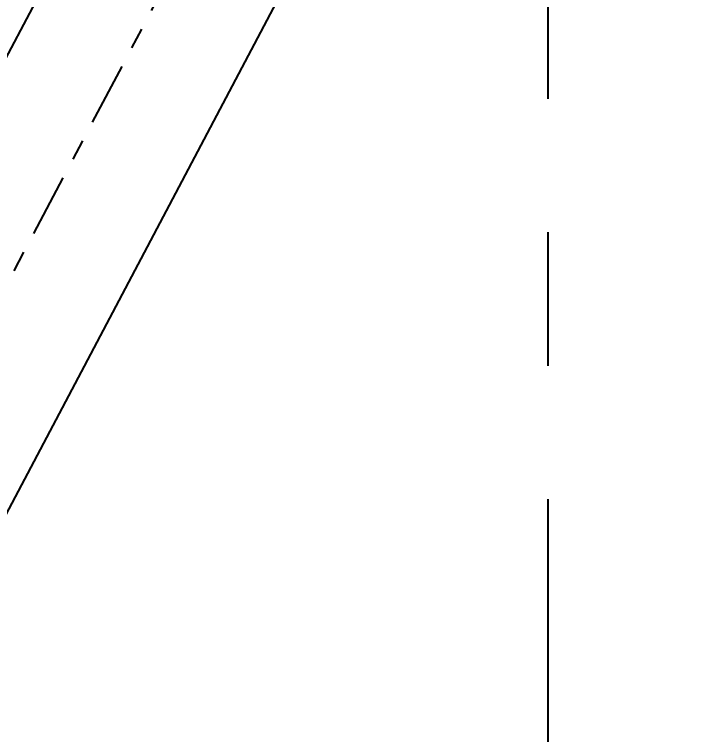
# Model space of a CAD drawing. Header units: millimetres. Extents: x 2368 to 8313, y 7493 to 11698.
# Drawn here: x 6125.37 to 6157.99, y 11232.86 to 11267.12 of the extents above; entities that cross this region are included whole.
import ezdxf

# ---------------------------------------------------------------- set-up
doc = ezdxf.new("R2010")
doc.units = ezdxf.units.MM
for name, pattern in [('CENTER', [50.8, 31.75, -6.35, 6.35, -6.35]), ('XKITLINE00', [0]), ('XKITLINE03', [6, 3, -1, 1, -1])]:
    doc.linetypes.add(name, pattern=pattern)
doc.styles.add('ROMANS', font='romans.shx')
doc.dimstyles.new('MD300', dxfattribs={"dimtxt": 2.5, "dimasz": 2.5, "dimexe": 1, "dimexo": 1, "dimgap": 0.5, "dimtad": 1, "dimdec": 1, "dimlfac": 50, "dimrnd": 0.5, "dimdsep": 46, "dimtxsty": 'ROMANS', "dimcen": 1, "dimclrd": 146, "dimclre": 146, "dimclrt": 30, "dimadec": 1, "dimazin": 2, "dimtfac": 1, "dimtdec": 1, "dimtmove": 0, "dimatfit": 1, "dimfxl": 1, "dimtolj": 1, "dimtzin": 0, "dimlwd": -1, "dimlwe": -1, "dimarcsym": 0})

# ---------------------------------------------------------------- blocks, each defined once
blk = doc.blocks.new('*D29')
at = {"color": 146, "transparency": 16777216}
for p, q in [((6169.047, 11249.197), (6169.047, 10991.038)), ((5216.588, 11053.98), (5216.588, 10991.038)), ((5219.088, 10992.038), (6166.547, 10992.038))]:
    blk.add_line(p, q, dxfattribs=at)
for points in [[(5219.088, 10992.455), (5219.088, 10991.621), (5216.588, 10992.038)], [(6166.547, 10992.455), (6166.547, 10991.621), (6169.047, 10992.038)]]:
    blk.add_solid(points, dxfattribs=at)
at = {"layer": 'Defpoints', "color": 0, "transparency": 16777216}
for p in [(6169.047, 11250.197), (5216.588, 11054.98), (6169.047, 10992.038)]:
    blk.add_point(p, dxfattribs=at)
at = {"color": 30, "transparency": 16777216, "insert": (5692.818, 10993.788), "char_height": 2.5, "attachment_point": 5, "style": 'ROMANS'}
blk.add_mtext('\\A1;47623', dxfattribs=at)
blk = doc.blocks.new('*D37')
at = {"color": 146, "transparency": 16777216}
for p, q in [((6544.584, 11276.27), (6544.584, 10979.265)), ((5216.588, 11053.98), (5216.588, 10979.265)), ((5219.088, 10980.265), (6542.084, 10980.265))]:
    blk.add_line(p, q, dxfattribs=at)
for points in [[(5219.088, 10980.681), (5219.088, 10979.848), (5216.588, 10980.265)], [(6542.084, 10980.681), (6542.084, 10979.848), (6544.584, 10980.265)]]:
    blk.add_solid(points, dxfattribs=at)
at = {"layer": 'Defpoints', "color": 0, "transparency": 16777216}
for p in [(6544.584, 11277.27), (5216.588, 11054.98), (6544.584, 10980.265)]:
    blk.add_point(p, dxfattribs=at)
at = {"color": 30, "transparency": 16777216, "insert": (5880.586, 10982.015), "char_height": 2.5, "attachment_point": 5, "style": 'ROMANS'}
blk.add_mtext('\\A1;66400', dxfattribs=at)
blk = doc.blocks.new('*D38')
at = {"color": 146, "transparency": 16777216}
for p, q in [((3888.584, 11276.27), (3888.584, 10968.162)), ((6544.588, 11276.271), (6544.588, 10968.162)), ((6542.088, 10969.162), (3891.084, 10969.162))]:
    blk.add_line(p, q, dxfattribs=at)
for points in [[(3891.084, 10969.579), (3891.084, 10968.745), (3888.584, 10969.162)], [(6542.088, 10969.579), (6542.088, 10968.745), (6544.588, 10969.162)]]:
    blk.add_solid(points, dxfattribs=at)
at = {"layer": 'Defpoints', "color": 0, "transparency": 16777216}
for p in [(3888.584, 11277.27), (6544.588, 11277.271), (3888.584, 10969.162)]:
    blk.add_point(p, dxfattribs=at)
at = {"color": 30, "transparency": 16777216, "insert": (5216.586, 10970.912), "char_height": 2.5, "attachment_point": 5, "style": 'ROMANS'}
blk.add_mtext('\\A1;132800', dxfattribs=at)

msp = doc.modelspace()

# ---------------------------------------------------------------- linework, layer by layer
at = {"color": 6, "linetype": 'CENTER'}
msp.add_line((6150.7882, 10907.5139), (6150.7882, 11495.735), dxfattribs=at)
at = {"color": 8, "linetype": 'XKITLINE03'}
for p in [(6200.5882, 11397.261), (6200.5881, 11397.261)]:
    msp.add_line(p, (6036.5882, 11087.0404), dxfattribs=at)
at = {"color": 8, "linetype": 'XKITLINE00'}
for p, q in [((6181.6603, 11372.3187), (6119.518, 11254.7711)), ((6190.6538, 11367.6076), (6056.3689, 11113.5958))]:
    msp.add_line(p, q, dxfattribs=at)

# ---------------------------------------------------------------- dimensions: what is measured, and where the dimension line sits
for base, p1, p2, picture, middle in [((3888.5836, 10969.1621), (6544.5882, 11277.2708), (3888.5836, 11277.2703), '*D38', (5216.5859, 10970.9121)), ((6544.5838, 10980.2647), (5216.5882, 11054.9804), (6544.5838, 11277.2701), '*D37', (5880.586, 10982.0147)), ((6169.0475, 10992.0378), (5216.5882, 11054.9804), (6169.0475, 11250.197), '*D29', (5692.8178, 10993.7878))]:
    dim = msp.add_linear_dim(base=base, p1=p1, p2=p2, dimstyle='MD300')
    dim.commit()
    dim.dimension.update_dxf_attribs({"geometry": picture, "text_midpoint": middle})

doc.saveas('drawing.dxf')
